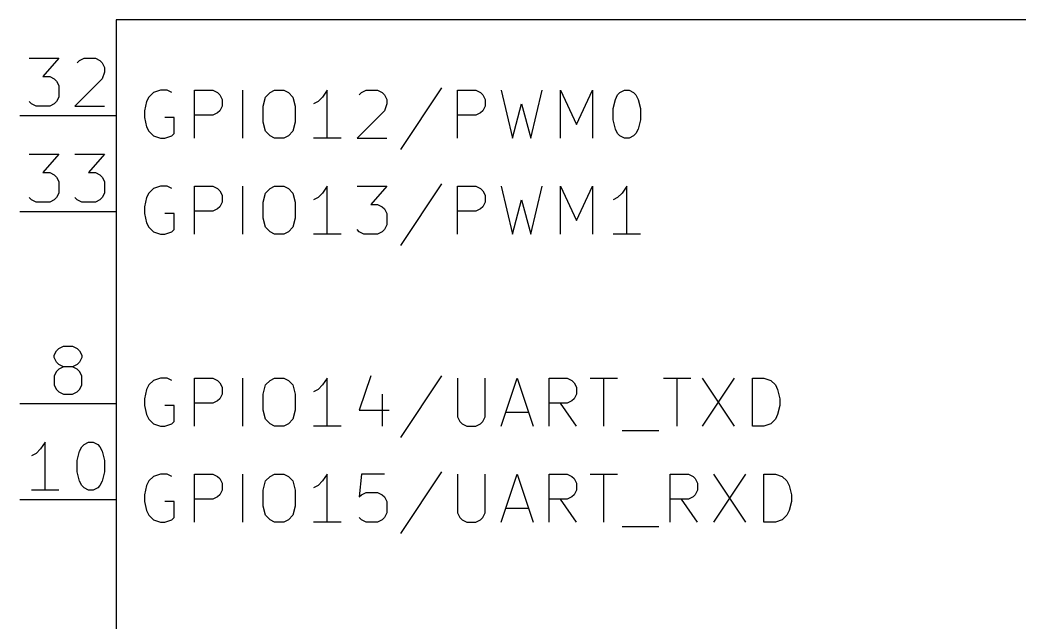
# Model space of a CAD drawing. Extents: x 0.4 to 11.3, y -7.9 to -0.4.
# Drawn here: x 1.45 to 2.491, y -2.577 to -1.95 of the extents above; entities that cross this region are included whole.
import ezdxf

# ---------------------------------------------------------------- set-up
doc = ezdxf.new("R2010")
doc.units = 0
doc.header["$MEASUREMENT"] = 0
for name, color, linetype in [('CYAN2', 4, 'CONTINUOUS'), ('LYELLOW', 51, 'CONTINUOUS'), ('RED2', 1, 'CONTINUOUS'), ('RED3', 11, 'CONTINUOUS')]:
    doc.layers.add(name, color=color, linetype=linetype)

msp = doc.modelspace()

# ---------------------------------------------------------------- linework, layer by layer
at = {"layer": 'CYAN2', "linetype": 'CONTINUOUS'}
for p, q in [((1.5843, -2.0303), (1.5819, -2.035)), ((1.5843, -2.0303), (1.5819, -2.035)), ((1.589, -2.0255), (1.5843, -2.0303)), ((1.589, -2.0255), (1.5843, -2.0303)), ((1.5962, -2.0231), (1.589, -2.0255)), ((1.5962, -2.0231), (1.589, -2.0255)), ((1.6033, -2.0231), (1.5962, -2.0231)), ((1.6033, -2.0231), (1.5962, -2.0231)), ((1.6081, -2.0255), (1.6033, -2.0231)), ((1.6081, -2.0255), (1.6033, -2.0231)), ((1.6319, -2.0731), (1.6319, -2.0231)), ((1.6319, -2.0231), (1.6509, -2.0231)), ((1.6319, -2.0731), (1.6319, -2.0231)), ((1.6319, -2.0231), (1.6509, -2.0231)), ((1.6509, -2.0231), (1.6557, -2.0255)), ((1.6509, -2.0231), (1.6557, -2.0255)), ((1.6557, -2.0255), (1.6581, -2.0279)), ((1.6557, -2.0255), (1.6581, -2.0279)), ((1.6581, -2.0279), (1.6605, -2.0327)), ((1.6581, -2.0279), (1.6605, -2.0327)), ((1.6819, -2.0731), (1.6819, -2.0231)), ((1.6819, -2.0731), (1.6819, -2.0231)), ((1.7033, -2.0398), (1.7057, -2.0303)), ((1.7033, -2.0398), (1.7057, -2.0303)), ((1.7057, -2.0303), (1.7105, -2.0255)), ((1.7057, -2.0303), (1.7105, -2.0255)), ((1.7105, -2.0255), (1.7152, -2.0231)), ((1.7105, -2.0255), (1.7152, -2.0231)), ((1.7152, -2.0231), (1.7248, -2.0231)), ((1.7152, -2.0231), (1.7248, -2.0231)), ((1.7248, -2.0231), (1.7295, -2.0255)), ((1.7248, -2.0231), (1.7295, -2.0255)), ((1.7295, -2.0255), (1.7343, -2.0303)), ((1.7295, -2.0255), (1.7343, -2.0303)), ((1.7343, -2.0303), (1.7367, -2.0398)), ((1.7343, -2.0303), (1.7367, -2.0398)), ((1.7652, -2.0303), (1.7605, -2.035)), ((1.7652, -2.0303), (1.7605, -2.035)), ((1.77, -2.0231), (1.7652, -2.0303)), ((1.77, -2.0231), (1.7652, -2.0303)), ((1.77, -2.0731), (1.77, -2.0231)), ((1.77, -2.0731), (1.77, -2.0231)), ((1.8033, -2.0279), (1.8057, -2.0255)), ((1.8033, -2.0279), (1.8057, -2.0255)), ((1.8057, -2.0255), (1.8105, -2.0231)), ((1.8057, -2.0255), (1.8105, -2.0231)), ((1.8105, -2.0231), (1.8224, -2.0231)), ((1.8105, -2.0231), (1.8224, -2.0231)), ((1.8224, -2.0231), (1.8271, -2.0255)), ((1.8224, -2.0231), (1.8271, -2.0255)), ((1.8271, -2.0255), (1.8295, -2.0279)), ((1.8271, -2.0255), (1.8295, -2.0279)), ((1.8295, -2.0279), (1.8319, -2.0327)), ((1.8295, -2.0279), (1.8319, -2.0327)), ((1.889, -2.0208), (1.8462, -2.085)), ((1.889, -2.0208), (1.8462, -2.085)), ((1.9057, -2.0731), (1.9057, -2.0231)), ((1.9057, -2.0231), (1.9248, -2.0231)), ((1.9057, -2.0731), (1.9057, -2.0231)), ((1.9057, -2.0231), (1.9248, -2.0231)), ((1.9248, -2.0231), (1.9295, -2.0255)), ((1.9248, -2.0231), (1.9295, -2.0255)), ((1.9295, -2.0255), (1.9319, -2.0279)), ((1.9295, -2.0255), (1.9319, -2.0279)), ((1.9319, -2.0279), (1.9343, -2.0327)), ((1.9319, -2.0279), (1.9343, -2.0327)), ((1.951, -2.0231), (1.9629, -2.0731)), ((1.951, -2.0231), (1.9629, -2.0731)), ((1.9819, -2.0731), (1.9938, -2.0231)), ((1.9819, -2.0731), (1.9938, -2.0231)), ((2.0129, -2.0731), (2.0129, -2.0231)), ((2.0129, -2.0231), (2.0295, -2.0588)), ((2.0129, -2.0731), (2.0129, -2.0231)), ((2.0129, -2.0231), (2.0295, -2.0588)), ((2.0295, -2.0588), (2.0462, -2.0231)), ((2.0295, -2.0588), (2.0462, -2.0231)), ((2.0462, -2.0231), (2.0462, -2.0731)), ((2.0462, -2.0231), (2.0462, -2.0731)), ((2.07, -2.0327), (2.0724, -2.0279)), ((2.07, -2.0327), (2.0724, -2.0279)), ((2.0724, -2.0279), (2.0748, -2.0255)), ((2.0724, -2.0279), (2.0748, -2.0255)), ((2.0748, -2.0255), (2.0795, -2.0231)), ((2.0748, -2.0255), (2.0795, -2.0231)), ((2.0795, -2.0231), (2.0843, -2.0231)), ((2.0795, -2.0231), (2.0843, -2.0231)), ((2.0843, -2.0231), (2.089, -2.0255)), ((2.0843, -2.0231), (2.089, -2.0255)), ((2.089, -2.0255), (2.0914, -2.0279)), ((2.089, -2.0255), (2.0914, -2.0279)), ((2.0914, -2.0279), (2.0938, -2.0327)), ((2.0914, -2.0279), (2.0938, -2.0327)), ((1.5819, -2.035), (1.5795, -2.0446)), ((1.5819, -2.035), (1.5795, -2.0446)), ((1.6605, -2.0398), (1.6581, -2.0446)), ((1.6605, -2.0398), (1.6581, -2.0446)), ((1.6605, -2.0327), (1.6605, -2.0398)), ((1.6605, -2.0327), (1.6605, -2.0398)), ((1.7033, -2.0565), (1.7033, -2.0398)), ((1.7033, -2.0565), (1.7033, -2.0398)), ((1.7367, -2.0398), (1.7367, -2.0565)), ((1.7367, -2.0398), (1.7367, -2.0565)), ((1.7605, -2.035), (1.7557, -2.0374)), ((1.7605, -2.035), (1.7557, -2.0374)), ((1.8319, -2.0374), (1.8295, -2.0446)), ((1.8319, -2.0374), (1.8295, -2.0446)), ((1.8319, -2.0327), (1.8319, -2.0374)), ((1.8319, -2.0327), (1.8319, -2.0374)), ((1.9343, -2.0398), (1.9319, -2.0446)), ((1.9343, -2.0398), (1.9319, -2.0446)), ((1.9343, -2.0327), (1.9343, -2.0398)), ((1.9343, -2.0327), (1.9343, -2.0398)), ((1.9629, -2.0731), (1.9724, -2.0374)), ((1.9629, -2.0731), (1.9724, -2.0374)), ((1.9724, -2.0374), (1.9819, -2.0731)), ((1.9724, -2.0374), (1.9819, -2.0731)), ((2.0676, -2.0422), (2.07, -2.0327)), ((2.0676, -2.0422), (2.07, -2.0327)), ((2.0938, -2.0327), (2.0962, -2.0422)), ((2.0938, -2.0327), (2.0962, -2.0422)), ((1.5795, -2.0446), (1.5795, -2.0517)), ((1.5795, -2.0446), (1.5795, -2.0517)), ((1.6509, -2.0493), (1.6319, -2.0493)), ((1.6509, -2.0493), (1.6319, -2.0493)), ((1.6557, -2.0469), (1.6509, -2.0493)), ((1.6557, -2.0469), (1.6509, -2.0493)), ((1.6581, -2.0446), (1.6557, -2.0469)), ((1.6581, -2.0446), (1.6557, -2.0469)), ((1.8295, -2.0446), (1.801, -2.0731)), ((1.8295, -2.0446), (1.801, -2.0731)), ((1.9248, -2.0493), (1.9057, -2.0493)), ((1.9248, -2.0493), (1.9057, -2.0493)), ((1.9295, -2.0469), (1.9248, -2.0493)), ((1.9295, -2.0469), (1.9248, -2.0493)), ((1.9319, -2.0446), (1.9295, -2.0469)), ((1.9319, -2.0446), (1.9295, -2.0469)), ((2.0676, -2.0541), (2.0676, -2.0422)), ((2.0676, -2.0541), (2.0676, -2.0422)), ((2.0962, -2.0422), (2.0962, -2.0541)), ((2.0962, -2.0422), (2.0962, -2.0541)), ((1.5795, -2.0517), (1.5819, -2.0612)), ((1.5795, -2.0517), (1.5819, -2.0612)), ((1.5819, -2.0612), (1.5843, -2.066)), ((1.5819, -2.0612), (1.5843, -2.066)), ((1.6105, -2.0517), (1.6009, -2.0517)), ((1.6105, -2.0517), (1.6009, -2.0517)), ((1.6105, -2.0684), (1.6105, -2.0517)), ((1.6105, -2.0684), (1.6105, -2.0517)), ((1.7057, -2.066), (1.7033, -2.0565)), ((1.7057, -2.066), (1.7033, -2.0565)), ((1.7367, -2.0565), (1.7343, -2.066)), ((1.7367, -2.0565), (1.7343, -2.066)), ((2.07, -2.0636), (2.0676, -2.0541)), ((2.07, -2.0636), (2.0676, -2.0541)), ((2.0962, -2.0541), (2.0938, -2.0636)), ((2.0962, -2.0541), (2.0938, -2.0636)), ((1.5843, -2.066), (1.589, -2.0708)), ((1.5843, -2.066), (1.589, -2.0708)), ((1.589, -2.0708), (1.5962, -2.0731)), ((1.589, -2.0708), (1.5962, -2.0731)), ((1.6009, -2.0731), (1.6081, -2.0708)), ((1.6009, -2.0731), (1.6081, -2.0708)), ((1.6081, -2.0708), (1.6105, -2.0684)), ((1.6081, -2.0708), (1.6105, -2.0684)), ((1.7105, -2.0708), (1.7057, -2.066)), ((1.7105, -2.0708), (1.7057, -2.066)), ((1.7152, -2.0731), (1.7105, -2.0708)), ((1.7152, -2.0731), (1.7105, -2.0708)), ((1.7295, -2.0708), (1.7248, -2.0731)), ((1.7295, -2.0708), (1.7248, -2.0731)), ((1.7343, -2.066), (1.7295, -2.0708)), ((1.7343, -2.066), (1.7295, -2.0708)), ((2.0724, -2.0684), (2.07, -2.0636)), ((2.0724, -2.0684), (2.07, -2.0636)), ((2.0748, -2.0708), (2.0724, -2.0684)), ((2.0748, -2.0708), (2.0724, -2.0684)), ((2.0795, -2.0731), (2.0748, -2.0708)), ((2.0795, -2.0731), (2.0748, -2.0708)), ((2.089, -2.0708), (2.0843, -2.0731)), ((2.089, -2.0708), (2.0843, -2.0731)), ((2.0914, -2.0684), (2.089, -2.0708)), ((2.0914, -2.0684), (2.089, -2.0708)), ((2.0938, -2.0636), (2.0914, -2.0684)), ((2.0938, -2.0636), (2.0914, -2.0684)), ((1.5962, -2.0731), (1.6009, -2.0731)), ((1.5962, -2.0731), (1.6009, -2.0731)), ((1.7248, -2.0731), (1.7152, -2.0731)), ((1.7248, -2.0731), (1.7152, -2.0731)), ((1.7843, -2.0731), (1.7557, -2.0731)), ((1.7843, -2.0731), (1.7557, -2.0731)), ((1.801, -2.0731), (1.8319, -2.0731)), ((1.801, -2.0731), (1.8319, -2.0731)), ((2.0843, -2.0731), (2.0795, -2.0731)), ((2.0843, -2.0731), (2.0795, -2.0731)), ((1.5962, -2.1231), (1.589, -2.1255)), ((1.5962, -2.1231), (1.589, -2.1255)), ((1.6033, -2.1231), (1.5962, -2.1231)), ((1.6033, -2.1231), (1.5962, -2.1231)), ((1.6081, -2.1255), (1.6033, -2.1231)), ((1.6081, -2.1255), (1.6033, -2.1231)), ((1.6319, -2.1731), (1.6319, -2.1231)), ((1.6319, -2.1231), (1.6509, -2.1231)), ((1.6319, -2.1731), (1.6319, -2.1231)), ((1.6319, -2.1231), (1.6509, -2.1231)), ((1.6509, -2.1231), (1.6557, -2.1255)), ((1.6509, -2.1231), (1.6557, -2.1255)), ((1.6819, -2.1731), (1.6819, -2.1231)), ((1.6819, -2.1731), (1.6819, -2.1231)), ((1.7105, -2.1255), (1.7152, -2.1231)), ((1.7105, -2.1255), (1.7152, -2.1231)), ((1.7152, -2.1231), (1.7248, -2.1231)), ((1.7152, -2.1231), (1.7248, -2.1231)), ((1.7248, -2.1231), (1.7295, -2.1255)), ((1.7248, -2.1231), (1.7295, -2.1255)), ((1.77, -2.1231), (1.7652, -2.1303)), ((1.77, -2.1231), (1.7652, -2.1303)), ((1.77, -2.1731), (1.77, -2.1231)), ((1.77, -2.1731), (1.77, -2.1231)), ((1.801, -2.1231), (1.8319, -2.1231)), ((1.801, -2.1231), (1.8319, -2.1231)), ((1.8319, -2.1231), (1.8152, -2.1422)), ((1.8319, -2.1231), (1.8152, -2.1422)), ((1.889, -2.1208), (1.8462, -2.185)), ((1.889, -2.1208), (1.8462, -2.185)), ((1.9057, -2.1731), (1.9057, -2.1231)), ((1.9057, -2.1231), (1.9248, -2.1231)), ((1.9057, -2.1731), (1.9057, -2.1231)), ((1.9057, -2.1231), (1.9248, -2.1231)), ((1.9248, -2.1231), (1.9295, -2.1255)), ((1.9248, -2.1231), (1.9295, -2.1255)), ((1.951, -2.1231), (1.9629, -2.1731)), ((1.951, -2.1231), (1.9629, -2.1731)), ((1.9819, -2.1731), (1.9938, -2.1231)), ((1.9819, -2.1731), (1.9938, -2.1231)), ((2.0129, -2.1731), (2.0129, -2.1231)), ((2.0129, -2.1231), (2.0295, -2.1588)), ((2.0129, -2.1731), (2.0129, -2.1231)), ((2.0129, -2.1231), (2.0295, -2.1588)), ((2.0295, -2.1588), (2.0462, -2.1231)), ((2.0295, -2.1588), (2.0462, -2.1231)), ((2.0462, -2.1231), (2.0462, -2.1731)), ((2.0462, -2.1231), (2.0462, -2.1731)), ((2.0819, -2.1231), (2.0771, -2.1303)), ((2.0819, -2.1231), (2.0771, -2.1303)), ((2.0819, -2.1731), (2.0819, -2.1231)), ((2.0819, -2.1731), (2.0819, -2.1231)), ((1.5843, -2.1303), (1.5819, -2.135)), ((1.5843, -2.1303), (1.5819, -2.135)), ((1.589, -2.1255), (1.5843, -2.1303)), ((1.589, -2.1255), (1.5843, -2.1303)), ((1.6557, -2.1255), (1.6581, -2.1279)), ((1.6557, -2.1255), (1.6581, -2.1279)), ((1.6581, -2.1279), (1.6605, -2.1327)), ((1.6581, -2.1279), (1.6605, -2.1327)), ((1.6605, -2.1327), (1.6605, -2.1398)), ((1.6605, -2.1327), (1.6605, -2.1398)), ((1.7033, -2.1398), (1.7057, -2.1303)), ((1.7033, -2.1398), (1.7057, -2.1303)), ((1.7057, -2.1303), (1.7105, -2.1255)), ((1.7057, -2.1303), (1.7105, -2.1255)), ((1.7295, -2.1255), (1.7343, -2.1303)), ((1.7295, -2.1255), (1.7343, -2.1303)), ((1.7343, -2.1303), (1.7367, -2.1398)), ((1.7343, -2.1303), (1.7367, -2.1398)), ((1.7652, -2.1303), (1.7605, -2.135)), ((1.7652, -2.1303), (1.7605, -2.135)), ((1.9295, -2.1255), (1.9319, -2.1279)), ((1.9295, -2.1255), (1.9319, -2.1279)), ((1.9319, -2.1279), (1.9343, -2.1327)), ((1.9319, -2.1279), (1.9343, -2.1327)), ((1.9343, -2.1327), (1.9343, -2.1398)), ((1.9343, -2.1327), (1.9343, -2.1398)), ((2.0771, -2.1303), (2.0724, -2.135)), ((2.0771, -2.1303), (2.0724, -2.135)), ((1.5819, -2.135), (1.5795, -2.1446)), ((1.5819, -2.135), (1.5795, -2.1446)), ((1.5795, -2.1446), (1.5795, -2.1517)), ((1.5795, -2.1446), (1.5795, -2.1517)), ((1.6581, -2.1446), (1.6557, -2.1469)), ((1.6581, -2.1446), (1.6557, -2.1469)), ((1.6605, -2.1398), (1.6581, -2.1446)), ((1.6605, -2.1398), (1.6581, -2.1446)), ((1.7033, -2.1565), (1.7033, -2.1398)), ((1.7033, -2.1565), (1.7033, -2.1398)), ((1.7367, -2.1398), (1.7367, -2.1565)), ((1.7367, -2.1398), (1.7367, -2.1565)), ((1.7605, -2.135), (1.7557, -2.1374)), ((1.7605, -2.135), (1.7557, -2.1374)), ((1.8152, -2.1422), (1.8224, -2.1422)), ((1.8152, -2.1422), (1.8224, -2.1422)), ((1.8224, -2.1422), (1.8271, -2.1446)), ((1.8224, -2.1422), (1.8271, -2.1446)), ((1.8271, -2.1446), (1.8295, -2.1469)), ((1.8271, -2.1446), (1.8295, -2.1469)), ((1.9319, -2.1446), (1.9295, -2.1469)), ((1.9319, -2.1446), (1.9295, -2.1469)), ((1.9343, -2.1398), (1.9319, -2.1446)), ((1.9343, -2.1398), (1.9319, -2.1446)), ((1.9629, -2.1731), (1.9724, -2.1374)), ((1.9629, -2.1731), (1.9724, -2.1374)), ((1.9724, -2.1374), (1.9819, -2.1731)), ((1.9724, -2.1374), (1.9819, -2.1731)), ((2.0724, -2.135), (2.0676, -2.1374)), ((2.0724, -2.135), (2.0676, -2.1374)), ((1.5795, -2.1517), (1.5819, -2.1612)), ((1.5795, -2.1517), (1.5819, -2.1612)), ((1.6105, -2.1517), (1.6009, -2.1517)), ((1.6105, -2.1517), (1.6009, -2.1517)), ((1.6105, -2.1684), (1.6105, -2.1517)), ((1.6105, -2.1684), (1.6105, -2.1517)), ((1.6509, -2.1493), (1.6319, -2.1493)), ((1.6509, -2.1493), (1.6319, -2.1493)), ((1.6557, -2.1469), (1.6509, -2.1493)), ((1.6557, -2.1469), (1.6509, -2.1493)), ((1.8295, -2.1469), (1.8319, -2.1517)), ((1.8295, -2.1469), (1.8319, -2.1517)), ((1.8319, -2.1517), (1.8319, -2.1636)), ((1.8319, -2.1517), (1.8319, -2.1636)), ((1.9248, -2.1493), (1.9057, -2.1493)), ((1.9248, -2.1493), (1.9057, -2.1493)), ((1.9295, -2.1469), (1.9248, -2.1493)), ((1.9295, -2.1469), (1.9248, -2.1493)), ((1.5819, -2.1612), (1.5843, -2.166)), ((1.5819, -2.1612), (1.5843, -2.166)), ((1.5843, -2.166), (1.589, -2.1708)), ((1.5843, -2.166), (1.589, -2.1708)), ((1.7057, -2.166), (1.7033, -2.1565)), ((1.7057, -2.166), (1.7033, -2.1565)), ((1.7105, -2.1708), (1.7057, -2.166)), ((1.7105, -2.1708), (1.7057, -2.166)), ((1.7343, -2.166), (1.7295, -2.1708)), ((1.7343, -2.166), (1.7295, -2.1708)), ((1.7367, -2.1565), (1.7343, -2.166)), ((1.7367, -2.1565), (1.7343, -2.166)), ((1.8319, -2.1636), (1.8295, -2.1684)), ((1.8319, -2.1636), (1.8295, -2.1684)), ((1.589, -2.1708), (1.5962, -2.1731)), ((1.589, -2.1708), (1.5962, -2.1731)), ((1.5962, -2.1731), (1.6009, -2.1731)), ((1.5962, -2.1731), (1.6009, -2.1731)), ((1.6009, -2.1731), (1.6081, -2.1708)), ((1.6009, -2.1731), (1.6081, -2.1708)), ((1.6081, -2.1708), (1.6105, -2.1684)), ((1.6081, -2.1708), (1.6105, -2.1684)), ((1.7152, -2.1731), (1.7105, -2.1708)), ((1.7152, -2.1731), (1.7105, -2.1708)), ((1.7248, -2.1731), (1.7152, -2.1731)), ((1.7248, -2.1731), (1.7152, -2.1731)), ((1.7295, -2.1708), (1.7248, -2.1731)), ((1.7295, -2.1708), (1.7248, -2.1731)), ((1.7843, -2.1731), (1.7557, -2.1731)), ((1.7843, -2.1731), (1.7557, -2.1731)), ((1.8033, -2.1708), (1.801, -2.1684)), ((1.8033, -2.1708), (1.801, -2.1684)), ((1.8081, -2.1731), (1.8033, -2.1708)), ((1.8081, -2.1731), (1.8033, -2.1708)), ((1.8224, -2.1731), (1.8081, -2.1731)), ((1.8224, -2.1731), (1.8081, -2.1731)), ((1.8271, -2.1708), (1.8224, -2.1731)), ((1.8271, -2.1708), (1.8224, -2.1731)), ((1.8295, -2.1684), (1.8271, -2.1708)), ((1.8295, -2.1684), (1.8271, -2.1708)), ((2.0962, -2.1731), (2.0676, -2.1731)), ((2.0962, -2.1731), (2.0676, -2.1731)), ((1.8152, -2.3208), (1.8033, -2.3565)), ((1.8152, -2.3208), (1.8033, -2.3565)), ((1.889, -2.3208), (1.8462, -2.385)), ((1.889, -2.3208), (1.8462, -2.385)), ((1.5843, -2.3303), (1.5819, -2.335)), ((1.5843, -2.3303), (1.5819, -2.335)), ((1.589, -2.3255), (1.5843, -2.3303)), ((1.589, -2.3255), (1.5843, -2.3303)), ((1.5962, -2.3231), (1.589, -2.3255)), ((1.5962, -2.3231), (1.589, -2.3255)), ((1.6033, -2.3231), (1.5962, -2.3231)), ((1.6033, -2.3231), (1.5962, -2.3231)), ((1.6081, -2.3255), (1.6033, -2.3231)), ((1.6081, -2.3255), (1.6033, -2.3231)), ((1.6319, -2.3731), (1.6319, -2.3231)), ((1.6319, -2.3231), (1.6509, -2.3231)), ((1.6319, -2.3731), (1.6319, -2.3231)), ((1.6319, -2.3231), (1.6509, -2.3231)), ((1.6509, -2.3231), (1.6557, -2.3255)), ((1.6509, -2.3231), (1.6557, -2.3255)), ((1.6557, -2.3255), (1.6581, -2.3279)), ((1.6557, -2.3255), (1.6581, -2.3279)), ((1.6581, -2.3279), (1.6605, -2.3327)), ((1.6581, -2.3279), (1.6605, -2.3327)), ((1.6605, -2.3327), (1.6605, -2.3398)), ((1.6605, -2.3327), (1.6605, -2.3398)), ((1.6819, -2.3731), (1.6819, -2.3231)), ((1.6819, -2.3731), (1.6819, -2.3231)), ((1.7033, -2.3398), (1.7057, -2.3303)), ((1.7033, -2.3398), (1.7057, -2.3303)), ((1.7057, -2.3303), (1.7105, -2.3255)), ((1.7057, -2.3303), (1.7105, -2.3255)), ((1.7105, -2.3255), (1.7152, -2.3231)), ((1.7105, -2.3255), (1.7152, -2.3231)), ((1.7152, -2.3231), (1.7248, -2.3231)), ((1.7152, -2.3231), (1.7248, -2.3231)), ((1.7248, -2.3231), (1.7295, -2.3255)), ((1.7248, -2.3231), (1.7295, -2.3255)), ((1.7295, -2.3255), (1.7343, -2.3303)), ((1.7295, -2.3255), (1.7343, -2.3303)), ((1.7343, -2.3303), (1.7367, -2.3398)), ((1.7343, -2.3303), (1.7367, -2.3398)), ((1.7652, -2.3303), (1.7605, -2.335)), ((1.7652, -2.3303), (1.7605, -2.335)), ((1.77, -2.3231), (1.7652, -2.3303)), ((1.77, -2.3231), (1.7652, -2.3303)), ((1.77, -2.3731), (1.77, -2.3231)), ((1.77, -2.3731), (1.77, -2.3231)), ((1.9057, -2.3231), (1.9057, -2.3636)), ((1.9057, -2.3231), (1.9057, -2.3636)), ((1.9343, -2.3636), (1.9343, -2.3231)), ((1.9343, -2.3636), (1.9343, -2.3231)), ((1.951, -2.3731), (1.9676, -2.3231)), ((1.951, -2.3731), (1.9676, -2.3231)), ((1.9676, -2.3231), (1.9843, -2.3731)), ((1.9676, -2.3231), (1.9843, -2.3731)), ((2.001, -2.3731), (2.001, -2.3231)), ((2.001, -2.3231), (2.02, -2.3231)), ((2.001, -2.3731), (2.001, -2.3231)), ((2.001, -2.3231), (2.02, -2.3231)), ((2.02, -2.3231), (2.0248, -2.3255)), ((2.02, -2.3231), (2.0248, -2.3255)), ((2.0248, -2.3255), (2.0271, -2.3279)), ((2.0248, -2.3255), (2.0271, -2.3279)), ((2.0271, -2.3279), (2.0295, -2.3327)), ((2.0271, -2.3279), (2.0295, -2.3327)), ((2.0295, -2.3327), (2.0295, -2.3398)), ((2.0295, -2.3327), (2.0295, -2.3398)), ((2.0438, -2.3231), (2.0724, -2.3231)), ((2.0438, -2.3231), (2.0724, -2.3231)), ((2.0581, -2.3731), (2.0581, -2.3231)), ((2.0581, -2.3731), (2.0581, -2.3231)), ((2.12, -2.3231), (2.1486, -2.3231)), ((2.12, -2.3231), (2.1486, -2.3231)), ((2.1343, -2.3731), (2.1343, -2.3231)), ((2.1343, -2.3731), (2.1343, -2.3231)), ((2.1605, -2.3231), (2.1938, -2.3731)), ((2.1938, -2.3231), (2.1605, -2.3731)), ((2.1605, -2.3231), (2.1938, -2.3731)), ((2.1938, -2.3231), (2.1605, -2.3731)), ((2.2129, -2.3731), (2.2129, -2.3231)), ((2.2129, -2.3231), (2.2248, -2.3231)), ((2.2129, -2.3731), (2.2129, -2.3231)), ((2.2129, -2.3231), (2.2248, -2.3231)), ((2.2248, -2.3231), (2.2319, -2.3255)), ((2.2248, -2.3231), (2.2319, -2.3255)), ((2.2319, -2.3255), (2.2367, -2.3303)), ((2.2319, -2.3255), (2.2367, -2.3303)), ((2.2367, -2.3303), (2.239, -2.335)), ((2.2367, -2.3303), (2.239, -2.335)), ((1.5819, -2.335), (1.5795, -2.3446)), ((1.5819, -2.335), (1.5795, -2.3446)), ((1.6605, -2.3398), (1.6581, -2.3446)), ((1.6605, -2.3398), (1.6581, -2.3446)), ((1.7033, -2.3565), (1.7033, -2.3398)), ((1.7033, -2.3565), (1.7033, -2.3398)), ((1.7367, -2.3398), (1.7367, -2.3565)), ((1.7367, -2.3398), (1.7367, -2.3565)), ((1.7605, -2.335), (1.7557, -2.3374)), ((1.7605, -2.335), (1.7557, -2.3374)), ((1.8271, -2.3398), (1.8271, -2.3731)), ((1.8271, -2.3398), (1.8271, -2.3731)), ((2.0295, -2.3398), (2.0271, -2.3446)), ((2.0295, -2.3398), (2.0271, -2.3446)), ((2.239, -2.335), (2.2414, -2.3446)), ((2.239, -2.335), (2.2414, -2.3446)), ((1.5795, -2.3446), (1.5795, -2.3517)), ((1.5795, -2.3446), (1.5795, -2.3517)), ((1.5795, -2.3517), (1.5819, -2.3612)), ((1.5795, -2.3517), (1.5819, -2.3612)), ((1.6105, -2.3517), (1.6009, -2.3517)), ((1.6105, -2.3517), (1.6009, -2.3517)), ((1.6105, -2.3684), (1.6105, -2.3517)), ((1.6105, -2.3684), (1.6105, -2.3517)), ((1.6509, -2.3493), (1.6319, -2.3493)), ((1.6509, -2.3493), (1.6319, -2.3493)), ((1.6557, -2.3469), (1.6509, -2.3493)), ((1.6557, -2.3469), (1.6509, -2.3493)), ((1.6581, -2.3446), (1.6557, -2.3469)), ((1.6581, -2.3446), (1.6557, -2.3469)), ((2.02, -2.3493), (2.001, -2.3493)), ((2.02, -2.3493), (2.001, -2.3493)), ((2.0295, -2.3731), (2.0129, -2.3493)), ((2.0295, -2.3731), (2.0129, -2.3493)), ((2.0248, -2.3469), (2.02, -2.3493)), ((2.0248, -2.3469), (2.02, -2.3493)), ((2.0271, -2.3446), (2.0248, -2.3469)), ((2.0271, -2.3446), (2.0248, -2.3469)), ((2.2414, -2.3517), (2.239, -2.3612)), ((2.2414, -2.3517), (2.239, -2.3612)), ((2.2414, -2.3446), (2.2414, -2.3517)), ((2.2414, -2.3446), (2.2414, -2.3517)), ((1.5819, -2.3612), (1.5843, -2.366)), ((1.5819, -2.3612), (1.5843, -2.366)), ((1.7057, -2.366), (1.7033, -2.3565)), ((1.7057, -2.366), (1.7033, -2.3565)), ((1.7367, -2.3565), (1.7343, -2.366)), ((1.7367, -2.3565), (1.7343, -2.366)), ((1.8033, -2.3565), (1.8343, -2.3565)), ((1.8033, -2.3565), (1.8343, -2.3565)), ((1.9057, -2.3636), (1.9081, -2.3684)), ((1.9057, -2.3636), (1.9081, -2.3684)), ((1.9319, -2.3684), (1.9343, -2.3636)), ((1.9319, -2.3684), (1.9343, -2.3636)), ((1.9557, -2.3588), (1.9795, -2.3588)), ((1.9557, -2.3588), (1.9795, -2.3588)), ((2.239, -2.3612), (2.2367, -2.366)), ((2.239, -2.3612), (2.2367, -2.366)), ((1.5843, -2.366), (1.589, -2.3708)), ((1.5843, -2.366), (1.589, -2.3708)), ((1.589, -2.3708), (1.5962, -2.3731)), ((1.589, -2.3708), (1.5962, -2.3731)), ((1.5962, -2.3731), (1.6009, -2.3731)), ((1.5962, -2.3731), (1.6009, -2.3731)), ((1.6009, -2.3731), (1.6081, -2.3708)), ((1.6009, -2.3731), (1.6081, -2.3708)), ((1.6081, -2.3708), (1.6105, -2.3684)), ((1.6081, -2.3708), (1.6105, -2.3684)), ((1.7105, -2.3708), (1.7057, -2.366)), ((1.7105, -2.3708), (1.7057, -2.366)), ((1.7152, -2.3731), (1.7105, -2.3708)), ((1.7152, -2.3731), (1.7105, -2.3708)), ((1.7248, -2.3731), (1.7152, -2.3731)), ((1.7248, -2.3731), (1.7152, -2.3731)), ((1.7295, -2.3708), (1.7248, -2.3731)), ((1.7295, -2.3708), (1.7248, -2.3731)), ((1.7343, -2.366), (1.7295, -2.3708)), ((1.7343, -2.366), (1.7295, -2.3708)), ((1.7843, -2.3731), (1.7557, -2.3731)), ((1.7843, -2.3731), (1.7557, -2.3731)), ((1.9081, -2.3684), (1.9105, -2.3708)), ((1.9081, -2.3684), (1.9105, -2.3708)), ((1.9105, -2.3708), (1.9152, -2.3731)), ((1.9105, -2.3708), (1.9152, -2.3731)), ((1.9152, -2.3731), (1.9248, -2.3731)), ((1.9152, -2.3731), (1.9248, -2.3731)), ((1.9248, -2.3731), (1.9295, -2.3708)), ((1.9248, -2.3731), (1.9295, -2.3708)), ((1.9295, -2.3708), (1.9319, -2.3684)), ((1.9295, -2.3708), (1.9319, -2.3684)), ((2.2248, -2.3731), (2.2129, -2.3731)), ((2.2248, -2.3731), (2.2129, -2.3731)), ((2.2319, -2.3708), (2.2248, -2.3731)), ((2.2319, -2.3708), (2.2248, -2.3731)), ((2.2367, -2.366), (2.2319, -2.3708)), ((2.2367, -2.366), (2.2319, -2.3708)), ((2.0771, -2.3779), (2.1152, -2.3779)), ((2.0771, -2.3779), (2.1152, -2.3779)), ((1.589, -2.4255), (1.5843, -2.4303)), ((1.589, -2.4255), (1.5843, -2.4303)), ((1.5962, -2.4231), (1.589, -2.4255)), ((1.5962, -2.4231), (1.589, -2.4255)), ((1.6033, -2.4231), (1.5962, -2.4231)), ((1.6033, -2.4231), (1.5962, -2.4231)), ((1.6081, -2.4255), (1.6033, -2.4231)), ((1.6081, -2.4255), (1.6033, -2.4231)), ((1.6319, -2.4731), (1.6319, -2.4231)), ((1.6319, -2.4231), (1.6509, -2.4231)), ((1.6319, -2.4731), (1.6319, -2.4231)), ((1.6319, -2.4231), (1.6509, -2.4231)), ((1.6509, -2.4231), (1.6557, -2.4255)), ((1.6509, -2.4231), (1.6557, -2.4255)), ((1.6557, -2.4255), (1.6581, -2.4279)), ((1.6557, -2.4255), (1.6581, -2.4279)), ((1.6819, -2.4731), (1.6819, -2.4231)), ((1.6819, -2.4731), (1.6819, -2.4231)), ((1.7057, -2.4303), (1.7105, -2.4255)), ((1.7057, -2.4303), (1.7105, -2.4255)), ((1.7105, -2.4255), (1.7152, -2.4231)), ((1.7105, -2.4255), (1.7152, -2.4231)), ((1.7152, -2.4231), (1.7248, -2.4231)), ((1.7152, -2.4231), (1.7248, -2.4231)), ((1.7248, -2.4231), (1.7295, -2.4255)), ((1.7248, -2.4231), (1.7295, -2.4255)), ((1.7295, -2.4255), (1.7343, -2.4303)), ((1.7295, -2.4255), (1.7343, -2.4303)), ((1.77, -2.4231), (1.7652, -2.4303)), ((1.77, -2.4231), (1.7652, -2.4303)), ((1.77, -2.4731), (1.77, -2.4231)), ((1.77, -2.4731), (1.77, -2.4231)), ((1.8057, -2.4231), (1.8033, -2.4469)), ((1.8057, -2.4231), (1.8033, -2.4469)), ((1.8295, -2.4231), (1.8057, -2.4231)), ((1.8295, -2.4231), (1.8057, -2.4231)), ((1.889, -2.4208), (1.8462, -2.485)), ((1.889, -2.4208), (1.8462, -2.485)), ((1.9057, -2.4231), (1.9057, -2.4636)), ((1.9057, -2.4231), (1.9057, -2.4636)), ((1.9343, -2.4636), (1.9343, -2.4231)), ((1.9343, -2.4636), (1.9343, -2.4231)), ((1.951, -2.4731), (1.9676, -2.4231)), ((1.951, -2.4731), (1.9676, -2.4231)), ((1.9676, -2.4231), (1.9843, -2.4731)), ((1.9676, -2.4231), (1.9843, -2.4731)), ((2.001, -2.4731), (2.001, -2.4231)), ((2.001, -2.4231), (2.02, -2.4231)), ((2.001, -2.4731), (2.001, -2.4231)), ((2.001, -2.4231), (2.02, -2.4231)), ((2.02, -2.4231), (2.0248, -2.4255)), ((2.02, -2.4231), (2.0248, -2.4255)), ((2.0248, -2.4255), (2.0271, -2.4279)), ((2.0248, -2.4255), (2.0271, -2.4279)), ((2.0438, -2.4231), (2.0724, -2.4231)), ((2.0438, -2.4231), (2.0724, -2.4231)), ((2.0581, -2.4731), (2.0581, -2.4231)), ((2.0581, -2.4731), (2.0581, -2.4231)), ((2.1271, -2.4731), (2.1271, -2.4231)), ((2.1271, -2.4231), (2.1462, -2.4231)), ((2.1271, -2.4731), (2.1271, -2.4231)), ((2.1271, -2.4231), (2.1462, -2.4231)), ((2.1462, -2.4231), (2.151, -2.4255)), ((2.1462, -2.4231), (2.151, -2.4255)), ((2.151, -2.4255), (2.1533, -2.4279)), ((2.151, -2.4255), (2.1533, -2.4279)), ((2.1724, -2.4231), (2.2057, -2.4731)), ((2.2057, -2.4231), (2.1724, -2.4731)), ((2.1724, -2.4231), (2.2057, -2.4731)), ((2.2057, -2.4231), (2.1724, -2.4731)), ((2.2248, -2.4731), (2.2248, -2.4231)), ((2.2248, -2.4231), (2.2367, -2.4231)), ((2.2248, -2.4731), (2.2248, -2.4231)), ((2.2248, -2.4231), (2.2367, -2.4231)), ((2.2367, -2.4231), (2.2438, -2.4255)), ((2.2367, -2.4231), (2.2438, -2.4255)), ((2.2438, -2.4255), (2.2486, -2.4303)), ((2.2438, -2.4255), (2.2486, -2.4303)), ((1.5819, -2.435), (1.5795, -2.4446)), ((1.5819, -2.435), (1.5795, -2.4446)), ((1.5843, -2.4303), (1.5819, -2.435)), ((1.5843, -2.4303), (1.5819, -2.435)), ((1.6581, -2.4279), (1.6605, -2.4327)), ((1.6581, -2.4279), (1.6605, -2.4327)), ((1.6605, -2.4327), (1.6605, -2.4398)), ((1.6605, -2.4327), (1.6605, -2.4398)), ((1.7033, -2.4398), (1.7057, -2.4303)), ((1.7033, -2.4398), (1.7057, -2.4303)), ((1.7343, -2.4303), (1.7367, -2.4398)), ((1.7343, -2.4303), (1.7367, -2.4398)), ((1.7605, -2.435), (1.7557, -2.4374)), ((1.7605, -2.435), (1.7557, -2.4374)), ((1.7652, -2.4303), (1.7605, -2.435)), ((1.7652, -2.4303), (1.7605, -2.435)), ((2.0271, -2.4279), (2.0295, -2.4327)), ((2.0271, -2.4279), (2.0295, -2.4327)), ((2.0295, -2.4327), (2.0295, -2.4398)), ((2.0295, -2.4327), (2.0295, -2.4398)), ((2.1533, -2.4279), (2.1557, -2.4327)), ((2.1533, -2.4279), (2.1557, -2.4327)), ((2.1557, -2.4327), (2.1557, -2.4398)), ((2.1557, -2.4327), (2.1557, -2.4398)), ((2.2486, -2.4303), (2.251, -2.435)), ((2.2486, -2.4303), (2.251, -2.435)), ((2.251, -2.435), (2.2533, -2.4446)), ((2.251, -2.435), (2.2533, -2.4446)), ((1.5795, -2.4446), (1.5795, -2.4517)), ((1.5795, -2.4446), (1.5795, -2.4517)), ((1.6557, -2.4469), (1.6509, -2.4493)), ((1.6557, -2.4469), (1.6509, -2.4493)), ((1.6581, -2.4446), (1.6557, -2.4469)), ((1.6581, -2.4446), (1.6557, -2.4469)), ((1.6605, -2.4398), (1.6581, -2.4446)), ((1.6605, -2.4398), (1.6581, -2.4446)), ((1.7033, -2.4565), (1.7033, -2.4398)), ((1.7033, -2.4565), (1.7033, -2.4398)), ((1.7367, -2.4398), (1.7367, -2.4565)), ((1.7367, -2.4398), (1.7367, -2.4565)), ((1.8033, -2.4469), (1.8057, -2.4446)), ((1.8033, -2.4469), (1.8057, -2.4446)), ((1.8057, -2.4446), (1.8105, -2.4422)), ((1.8057, -2.4446), (1.8105, -2.4422)), ((1.8105, -2.4422), (1.8224, -2.4422)), ((1.8105, -2.4422), (1.8224, -2.4422)), ((1.8224, -2.4422), (1.8271, -2.4446)), ((1.8224, -2.4422), (1.8271, -2.4446)), ((1.8271, -2.4446), (1.8295, -2.4469)), ((1.8271, -2.4446), (1.8295, -2.4469)), ((1.8295, -2.4469), (1.8319, -2.4517)), ((1.8295, -2.4469), (1.8319, -2.4517)), ((2.0248, -2.4469), (2.02, -2.4493)), ((2.0248, -2.4469), (2.02, -2.4493)), ((2.0271, -2.4446), (2.0248, -2.4469)), ((2.0271, -2.4446), (2.0248, -2.4469)), ((2.0295, -2.4398), (2.0271, -2.4446)), ((2.0295, -2.4398), (2.0271, -2.4446)), ((2.151, -2.4469), (2.1462, -2.4493)), ((2.151, -2.4469), (2.1462, -2.4493)), ((2.1533, -2.4446), (2.151, -2.4469)), ((2.1533, -2.4446), (2.151, -2.4469)), ((2.1557, -2.4398), (2.1533, -2.4446)), ((2.1557, -2.4398), (2.1533, -2.4446)), ((2.2533, -2.4446), (2.2533, -2.4517)), ((2.2533, -2.4446), (2.2533, -2.4517)), ((1.5795, -2.4517), (1.5819, -2.4612)), ((1.5795, -2.4517), (1.5819, -2.4612)), ((1.6105, -2.4517), (1.6009, -2.4517)), ((1.6105, -2.4517), (1.6009, -2.4517)), ((1.6105, -2.4684), (1.6105, -2.4517)), ((1.6105, -2.4684), (1.6105, -2.4517)), ((1.6509, -2.4493), (1.6319, -2.4493)), ((1.6509, -2.4493), (1.6319, -2.4493)), ((1.7057, -2.466), (1.7033, -2.4565)), ((1.7057, -2.466), (1.7033, -2.4565)), ((1.7367, -2.4565), (1.7343, -2.466)), ((1.7367, -2.4565), (1.7343, -2.466)), ((1.8319, -2.4517), (1.8319, -2.4636)), ((1.8319, -2.4517), (1.8319, -2.4636)), ((2.02, -2.4493), (2.001, -2.4493)), ((2.02, -2.4493), (2.001, -2.4493)), ((2.0295, -2.4731), (2.0129, -2.4493)), ((2.0295, -2.4731), (2.0129, -2.4493)), ((2.1462, -2.4493), (2.1271, -2.4493)), ((2.1462, -2.4493), (2.1271, -2.4493)), ((2.1557, -2.4731), (2.139, -2.4493)), ((2.1557, -2.4731), (2.139, -2.4493)), ((2.2533, -2.4517), (2.251, -2.4612)), ((2.2533, -2.4517), (2.251, -2.4612)), ((1.5819, -2.4612), (1.5843, -2.466)), ((1.5819, -2.4612), (1.5843, -2.466)), ((1.5843, -2.466), (1.589, -2.4708)), ((1.5843, -2.466), (1.589, -2.4708)), ((1.7105, -2.4708), (1.7057, -2.466)), ((1.7105, -2.4708), (1.7057, -2.466)), ((1.7343, -2.466), (1.7295, -2.4708)), ((1.7343, -2.466), (1.7295, -2.4708)), ((1.8319, -2.4636), (1.8295, -2.4684)), ((1.8319, -2.4636), (1.8295, -2.4684)), ((1.9057, -2.4636), (1.9081, -2.4684)), ((1.9057, -2.4636), (1.9081, -2.4684)), ((1.9319, -2.4684), (1.9343, -2.4636)), ((1.9319, -2.4684), (1.9343, -2.4636)), ((1.9557, -2.4588), (1.9795, -2.4588)), ((1.9557, -2.4588), (1.9795, -2.4588)), ((2.2486, -2.466), (2.2438, -2.4708)), ((2.2486, -2.466), (2.2438, -2.4708)), ((2.251, -2.4612), (2.2486, -2.466)), ((2.251, -2.4612), (2.2486, -2.466)), ((1.589, -2.4708), (1.5962, -2.4731)), ((1.589, -2.4708), (1.5962, -2.4731)), ((1.5962, -2.4731), (1.6009, -2.4731)), ((1.5962, -2.4731), (1.6009, -2.4731)), ((1.6009, -2.4731), (1.6081, -2.4708)), ((1.6009, -2.4731), (1.6081, -2.4708)), ((1.6081, -2.4708), (1.6105, -2.4684)), ((1.6081, -2.4708), (1.6105, -2.4684)), ((1.7152, -2.4731), (1.7105, -2.4708)), ((1.7152, -2.4731), (1.7105, -2.4708)), ((1.7248, -2.4731), (1.7152, -2.4731)), ((1.7248, -2.4731), (1.7152, -2.4731)), ((1.7295, -2.4708), (1.7248, -2.4731)), ((1.7295, -2.4708), (1.7248, -2.4731)), ((1.7843, -2.4731), (1.7557, -2.4731)), ((1.7843, -2.4731), (1.7557, -2.4731)), ((1.8057, -2.4708), (1.8033, -2.4684)), ((1.8057, -2.4708), (1.8033, -2.4684)), ((1.8105, -2.4731), (1.8057, -2.4708)), ((1.8105, -2.4731), (1.8057, -2.4708)), ((1.8224, -2.4731), (1.8105, -2.4731)), ((1.8224, -2.4731), (1.8105, -2.4731)), ((1.8271, -2.4708), (1.8224, -2.4731)), ((1.8271, -2.4708), (1.8224, -2.4731)), ((1.8295, -2.4684), (1.8271, -2.4708)), ((1.8295, -2.4684), (1.8271, -2.4708)), ((1.9081, -2.4684), (1.9105, -2.4708)), ((1.9081, -2.4684), (1.9105, -2.4708)), ((1.9105, -2.4708), (1.9152, -2.4731)), ((1.9105, -2.4708), (1.9152, -2.4731)), ((1.9152, -2.4731), (1.9248, -2.4731)), ((1.9152, -2.4731), (1.9248, -2.4731)), ((1.9248, -2.4731), (1.9295, -2.4708)), ((1.9248, -2.4731), (1.9295, -2.4708)), ((1.9295, -2.4708), (1.9319, -2.4684)), ((1.9295, -2.4708), (1.9319, -2.4684)), ((2.0771, -2.4779), (2.1152, -2.4779)), ((2.0771, -2.4779), (2.1152, -2.4779)), ((2.2367, -2.4731), (2.2248, -2.4731)), ((2.2367, -2.4731), (2.2248, -2.4731)), ((2.2438, -2.4708), (2.2367, -2.4731)), ((2.2438, -2.4708), (2.2367, -2.4731))]:
    msp.add_line(p, q, dxfattribs=at)
at = {"layer": 'LYELLOW', "linetype": 'CONTINUOUS'}
for p, q in [((1.55, -1.95), (1.55, -3.95)), ((3.95, -1.95), (1.55, -1.95))]:
    msp.add_line(p, q, dxfattribs=at)
at = {"layer": 'RED2', "linetype": 'CONTINUOUS'}
for p, q in [((1.55, -1.95), (1.55, -3.95)), ((3.95, -1.95), (1.55, -1.95)), ((1.55, -2.05), (1.45, -2.05)), ((1.55, -2.05), (1.45, -2.05)), ((1.55, -2.15), (1.45, -2.15)), ((1.55, -2.15), (1.45, -2.15)), ((1.55, -2.35), (1.45, -2.35)), ((1.55, -2.35), (1.45, -2.35)), ((1.55, -2.45), (1.45, -2.45)), ((1.55, -2.45), (1.45, -2.45))]:
    msp.add_line(p, q, dxfattribs=at)
at = {"layer": 'RED3', "linetype": 'CONTINUOUS'}
for p, q in [((1.4595, -1.9899), (1.4905, -1.9899)), ((1.4595, -1.9899), (1.4905, -1.9899)), ((1.4905, -1.9899), (1.4738, -2.0089)), ((1.4905, -1.9899), (1.4738, -2.0089)), ((1.5095, -1.9946), (1.5119, -1.9923)), ((1.5095, -1.9946), (1.5119, -1.9923)), ((1.5119, -1.9923), (1.5167, -1.9899)), ((1.5119, -1.9923), (1.5167, -1.9899)), ((1.5167, -1.9899), (1.5286, -1.9899)), ((1.5167, -1.9899), (1.5286, -1.9899)), ((1.5286, -1.9899), (1.5333, -1.9923)), ((1.5286, -1.9899), (1.5333, -1.9923)), ((1.5333, -1.9923), (1.5357, -1.9946)), ((1.5333, -1.9923), (1.5357, -1.9946)), ((1.5357, -1.9946), (1.5381, -1.9994)), ((1.5357, -1.9946), (1.5381, -1.9994)), ((1.5381, -1.9994), (1.5381, -2.0042)), ((1.5381, -1.9994), (1.5381, -2.0042)), ((1.4738, -2.0089), (1.481, -2.0089)), ((1.4738, -2.0089), (1.481, -2.0089)), ((1.481, -2.0089), (1.4857, -2.0113)), ((1.481, -2.0089), (1.4857, -2.0113)), ((1.5381, -2.0042), (1.5357, -2.0113)), ((1.5381, -2.0042), (1.5357, -2.0113)), ((1.4857, -2.0113), (1.4881, -2.0137)), ((1.4857, -2.0113), (1.4881, -2.0137)), ((1.4881, -2.0137), (1.4905, -2.0184)), ((1.4881, -2.0137), (1.4905, -2.0184)), ((1.4905, -2.0184), (1.4905, -2.0304)), ((1.4905, -2.0184), (1.4905, -2.0304)), ((1.5357, -2.0113), (1.5071, -2.0399)), ((1.5357, -2.0113), (1.5071, -2.0399)), ((1.4905, -2.0304), (1.4881, -2.0351)), ((1.4905, -2.0304), (1.4881, -2.0351)), ((1.4619, -2.0375), (1.4595, -2.0351)), ((1.4619, -2.0375), (1.4595, -2.0351)), ((1.4667, -2.0399), (1.4619, -2.0375)), ((1.4667, -2.0399), (1.4619, -2.0375)), ((1.481, -2.0399), (1.4667, -2.0399)), ((1.481, -2.0399), (1.4667, -2.0399)), ((1.4857, -2.0375), (1.481, -2.0399)), ((1.4857, -2.0375), (1.481, -2.0399)), ((1.4881, -2.0351), (1.4857, -2.0375)), ((1.4881, -2.0351), (1.4857, -2.0375)), ((1.5071, -2.0399), (1.5381, -2.0399)), ((1.5071, -2.0399), (1.5381, -2.0399)), ((1.4595, -2.0899), (1.4905, -2.0899)), ((1.4595, -2.0899), (1.4905, -2.0899)), ((1.4905, -2.0899), (1.4738, -2.1089)), ((1.4905, -2.0899), (1.4738, -2.1089)), ((1.5071, -2.0899), (1.5381, -2.0899)), ((1.5071, -2.0899), (1.5381, -2.0899)), ((1.5381, -2.0899), (1.5214, -2.1089)), ((1.5381, -2.0899), (1.5214, -2.1089)), ((1.4738, -2.1089), (1.481, -2.1089)), ((1.4738, -2.1089), (1.481, -2.1089)), ((1.481, -2.1089), (1.4857, -2.1113)), ((1.481, -2.1089), (1.4857, -2.1113)), ((1.4857, -2.1113), (1.4881, -2.1137)), ((1.4857, -2.1113), (1.4881, -2.1137)), ((1.4881, -2.1137), (1.4905, -2.1184)), ((1.4881, -2.1137), (1.4905, -2.1184)), ((1.5214, -2.1089), (1.5286, -2.1089)), ((1.5214, -2.1089), (1.5286, -2.1089)), ((1.5286, -2.1089), (1.5333, -2.1113)), ((1.5286, -2.1089), (1.5333, -2.1113)), ((1.5333, -2.1113), (1.5357, -2.1137)), ((1.5333, -2.1113), (1.5357, -2.1137)), ((1.5357, -2.1137), (1.5381, -2.1184)), ((1.5357, -2.1137), (1.5381, -2.1184)), ((1.4905, -2.1184), (1.4905, -2.1304)), ((1.4905, -2.1184), (1.4905, -2.1304)), ((1.5381, -2.1184), (1.5381, -2.1304)), ((1.5381, -2.1184), (1.5381, -2.1304)), ((1.4905, -2.1304), (1.4881, -2.1351)), ((1.4905, -2.1304), (1.4881, -2.1351)), ((1.5381, -2.1304), (1.5357, -2.1351)), ((1.5381, -2.1304), (1.5357, -2.1351)), ((1.4619, -2.1375), (1.4595, -2.1351)), ((1.4619, -2.1375), (1.4595, -2.1351)), ((1.4667, -2.1399), (1.4619, -2.1375)), ((1.4667, -2.1399), (1.4619, -2.1375)), ((1.481, -2.1399), (1.4667, -2.1399)), ((1.481, -2.1399), (1.4667, -2.1399)), ((1.4857, -2.1375), (1.481, -2.1399)), ((1.4857, -2.1375), (1.481, -2.1399)), ((1.4881, -2.1351), (1.4857, -2.1375)), ((1.4881, -2.1351), (1.4857, -2.1375)), ((1.5095, -2.1375), (1.5071, -2.1351)), ((1.5095, -2.1375), (1.5071, -2.1351)), ((1.5143, -2.1399), (1.5095, -2.1375)), ((1.5143, -2.1399), (1.5095, -2.1375)), ((1.5286, -2.1399), (1.5143, -2.1399)), ((1.5286, -2.1399), (1.5143, -2.1399)), ((1.5333, -2.1375), (1.5286, -2.1399)), ((1.5333, -2.1375), (1.5286, -2.1399)), ((1.5357, -2.1351), (1.5333, -2.1375)), ((1.5357, -2.1351), (1.5333, -2.1375)), ((1.4905, -2.2923), (1.4952, -2.2899)), ((1.4905, -2.2923), (1.4952, -2.2899)), ((1.4952, -2.2899), (1.5048, -2.2899)), ((1.4952, -2.2899), (1.5048, -2.2899)), ((1.5048, -2.2899), (1.5095, -2.2923)), ((1.5048, -2.2899), (1.5095, -2.2923)), ((1.4857, -2.2994), (1.4881, -2.2946)), ((1.4857, -2.2994), (1.4881, -2.2946)), ((1.4857, -2.3018), (1.4857, -2.2994)), ((1.4857, -2.3018), (1.4857, -2.2994)), ((1.4881, -2.2946), (1.4905, -2.2923)), ((1.4881, -2.2946), (1.4905, -2.2923)), ((1.5095, -2.2923), (1.5119, -2.2946)), ((1.5095, -2.2923), (1.5119, -2.2946)), ((1.5119, -2.2946), (1.5143, -2.2994)), ((1.5119, -2.2946), (1.5143, -2.2994)), ((1.5143, -2.2994), (1.5143, -2.3018)), ((1.5143, -2.2994), (1.5143, -2.3018)), ((1.4881, -2.3065), (1.4857, -2.3018)), ((1.4881, -2.3065), (1.4857, -2.3018)), ((1.4905, -2.3089), (1.4881, -2.3065)), ((1.4905, -2.3089), (1.4881, -2.3065)), ((1.4952, -2.3113), (1.4905, -2.3089)), ((1.4952, -2.3113), (1.4905, -2.3089)), ((1.4952, -2.3113), (1.4905, -2.3137)), ((1.4952, -2.3113), (1.4905, -2.3137)), ((1.5048, -2.3113), (1.4952, -2.3113)), ((1.5048, -2.3113), (1.4952, -2.3113)), ((1.5095, -2.3089), (1.5048, -2.3113)), ((1.5095, -2.3089), (1.5048, -2.3113)), ((1.5095, -2.3137), (1.5048, -2.3113)), ((1.5095, -2.3137), (1.5048, -2.3113)), ((1.5119, -2.3065), (1.5095, -2.3089)), ((1.5119, -2.3065), (1.5095, -2.3089)), ((1.5143, -2.3018), (1.5119, -2.3065)), ((1.5143, -2.3018), (1.5119, -2.3065)), ((1.4881, -2.3161), (1.4857, -2.3208)), ((1.4881, -2.3161), (1.4857, -2.3208)), ((1.4857, -2.3208), (1.4857, -2.3304)), ((1.4857, -2.3208), (1.4857, -2.3304)), ((1.4905, -2.3137), (1.4881, -2.3161)), ((1.4905, -2.3137), (1.4881, -2.3161)), ((1.5119, -2.3161), (1.5095, -2.3137)), ((1.5119, -2.3161), (1.5095, -2.3137)), ((1.5143, -2.3208), (1.5119, -2.3161)), ((1.5143, -2.3208), (1.5119, -2.3161)), ((1.5143, -2.3304), (1.5143, -2.3208)), ((1.5143, -2.3304), (1.5143, -2.3208)), ((1.4857, -2.3304), (1.4881, -2.3351)), ((1.4857, -2.3304), (1.4881, -2.3351)), ((1.5119, -2.3351), (1.5143, -2.3304)), ((1.5119, -2.3351), (1.5143, -2.3304)), ((1.4881, -2.3351), (1.4905, -2.3375)), ((1.4881, -2.3351), (1.4905, -2.3375)), ((1.4905, -2.3375), (1.4952, -2.3399)), ((1.4905, -2.3375), (1.4952, -2.3399)), ((1.4952, -2.3399), (1.5048, -2.3399)), ((1.4952, -2.3399), (1.5048, -2.3399)), ((1.5048, -2.3399), (1.5095, -2.3375)), ((1.5048, -2.3399), (1.5095, -2.3375)), ((1.5095, -2.3375), (1.5119, -2.3351)), ((1.5095, -2.3375), (1.5119, -2.3351)), ((1.4762, -2.3899), (1.4714, -2.397)), ((1.4762, -2.3899), (1.4714, -2.397)), ((1.4762, -2.4399), (1.4762, -2.3899)), ((1.4762, -2.4399), (1.4762, -2.3899)), ((1.5119, -2.3994), (1.5143, -2.3946)), ((1.5119, -2.3994), (1.5143, -2.3946)), ((1.5143, -2.3946), (1.5167, -2.3923)), ((1.5143, -2.3946), (1.5167, -2.3923)), ((1.5167, -2.3923), (1.5214, -2.3899)), ((1.5167, -2.3923), (1.5214, -2.3899)), ((1.5214, -2.3899), (1.5262, -2.3899)), ((1.5214, -2.3899), (1.5262, -2.3899)), ((1.5262, -2.3899), (1.5309, -2.3923)), ((1.5262, -2.3899), (1.5309, -2.3923)), ((1.5309, -2.3923), (1.5333, -2.3946)), ((1.5309, -2.3923), (1.5333, -2.3946)), ((1.5333, -2.3946), (1.5357, -2.3994)), ((1.5333, -2.3946), (1.5357, -2.3994)), ((1.4667, -2.4018), (1.4619, -2.4042)), ((1.4667, -2.4018), (1.4619, -2.4042)), ((1.4714, -2.397), (1.4667, -2.4018)), ((1.4714, -2.397), (1.4667, -2.4018)), ((1.5095, -2.4089), (1.5119, -2.3994)), ((1.5095, -2.4089), (1.5119, -2.3994)), ((1.5357, -2.3994), (1.5381, -2.4089)), ((1.5357, -2.3994), (1.5381, -2.4089)), ((1.5095, -2.4208), (1.5095, -2.4089)), ((1.5095, -2.4208), (1.5095, -2.4089)), ((1.5381, -2.4089), (1.5381, -2.4208)), ((1.5381, -2.4089), (1.5381, -2.4208)), ((1.5119, -2.4304), (1.5095, -2.4208)), ((1.5119, -2.4304), (1.5095, -2.4208)), ((1.5381, -2.4208), (1.5357, -2.4304)), ((1.5381, -2.4208), (1.5357, -2.4304)), ((1.5143, -2.4351), (1.5119, -2.4304)), ((1.5143, -2.4351), (1.5119, -2.4304)), ((1.5167, -2.4375), (1.5143, -2.4351)), ((1.5167, -2.4375), (1.5143, -2.4351)), ((1.5333, -2.4351), (1.5309, -2.4375)), ((1.5333, -2.4351), (1.5309, -2.4375)), ((1.5357, -2.4304), (1.5333, -2.4351)), ((1.5357, -2.4304), (1.5333, -2.4351)), ((1.4905, -2.4399), (1.4619, -2.4399)), ((1.4905, -2.4399), (1.4619, -2.4399)), ((1.5214, -2.4399), (1.5167, -2.4375)), ((1.5214, -2.4399), (1.5167, -2.4375)), ((1.5262, -2.4399), (1.5214, -2.4399)), ((1.5262, -2.4399), (1.5214, -2.4399)), ((1.5309, -2.4375), (1.5262, -2.4399)), ((1.5309, -2.4375), (1.5262, -2.4399))]:
    msp.add_line(p, q, dxfattribs=at)

doc.saveas('drawing.dxf')
